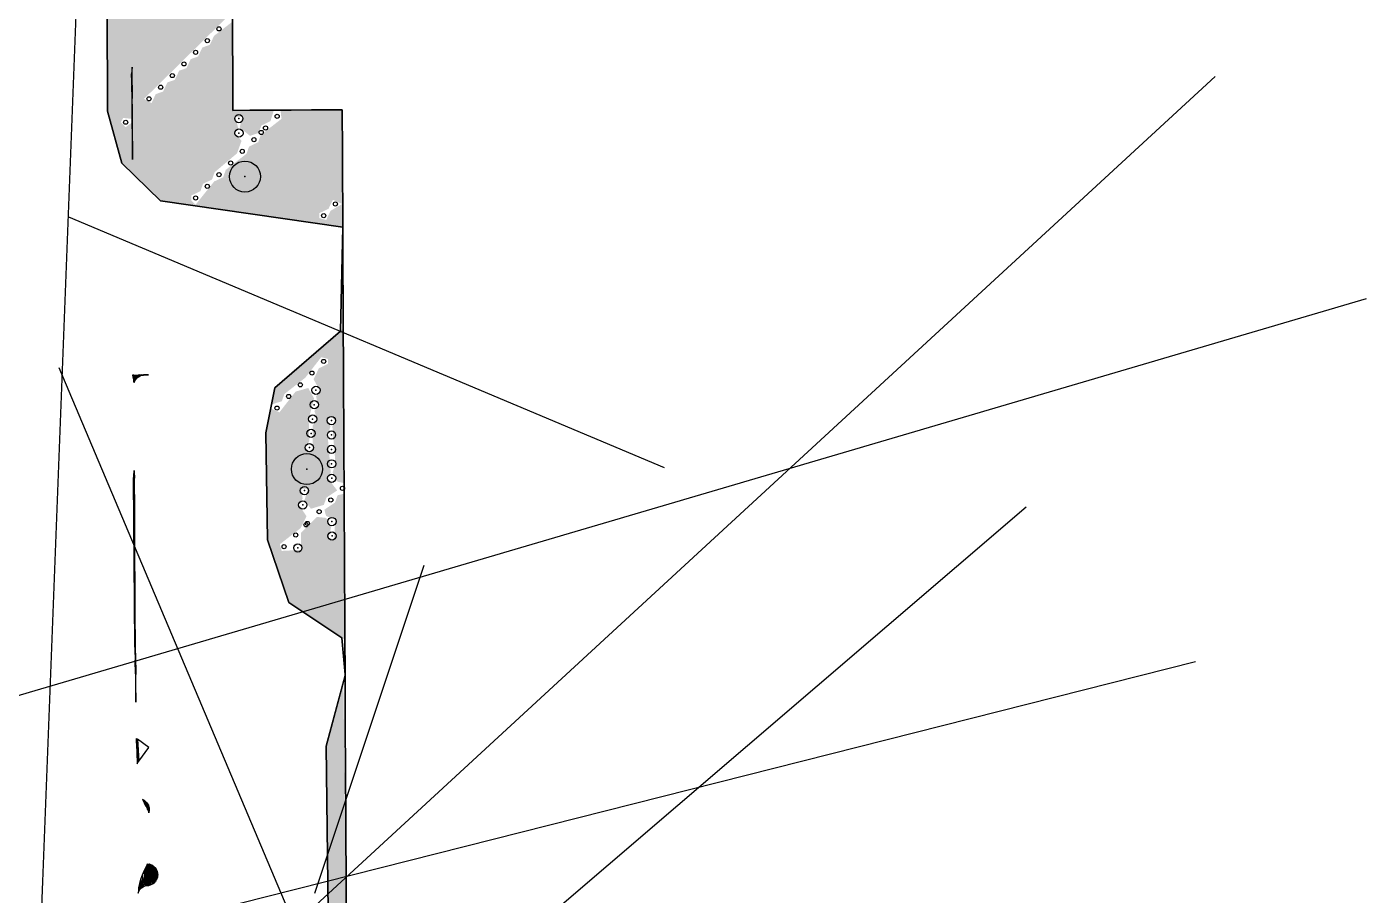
# Model space of a CAD drawing. Header units: metres. Extents: x 4 to 261, y 19 to 641.
# Drawn here: x 125.4 to 255.3, y 321.3 to 405.6 of the extents above; entities that cross this region are included whole.
import ezdxf

# ---------------------------------------------------------------- set-up
doc = ezdxf.new("R2010")
doc.units = ezdxf.units.M
for name, color, linetype in [('BOUNDARY', 7, 'Continuous'), ('ELECTR_CABLE', 7, 'Continuous'), ('ELECTR_CABLE_COMM', 7, 'Continuous'), ('NEW_BUSH', 3, 'Continuous'), ('NEW_LAWN', 82, 'Continuous'), ('NEW_TREE', 3, 'Continuous'), ('OVERHEAD_POWER_LINE', 7, 'Continuous'), ('ROAD', 7, 'Continuous'), ('SEWER', 7, 'Continuous'), ('SIDEWALK_PATH', 7, 'Continuous'), ('TREE', 7, 'Continuous'), ('WATER_PIPELINE', 7, 'Continuous')]:
    doc.layers.add(name, color=color, linetype=linetype)

# ---------------------------------------------------------------- blocks, each defined once
blk = doc.blocks.new('ДЕРЕН_FLAVIRAMEA')
blk.add_circle((0, 0), 0.2)
blk = doc.blocks.new('ДЕРЕН_SIBIRICA')
blk.add_circle((0, 0), 0.2)
blk = doc.blocks.new('СПИРЕЯ_СЕРАЯ')
blk.add_circle((0, 0), 0.2)
blk = doc.blocks.new('BEREZA')
blk.add_circle((0, 0), 0.2)
blk = doc.blocks.new('МИСКАНТУС_КИТАЙСКИЙ')
blk.add_circle((0, 0), 0.2)

msp = doc.modelspace()

# ---------------------------------------------------------------- hatches: boundary and pattern name
at = {"layer": 'NEW_LAWN'}
h = msp.add_hatch(color=82, dxfattribs=at)
h.paths.add_polyline_path([(132.97, 477.37), (134.32, 482.41), (137.64, 485.72), (145.12, 484.93), (145.14, 477.55), (143.89, 477.48), (143.73, 479.46), (144.02, 480), (143.46, 480.33), (143.27, 478.6), (143.56, 477.74), (143.27, 477.2), (143.54, 476.37), (143.17, 475.42), (142.46, 475.18), (142.04, 474.29), (141.33, 474.04), (140.91, 473.16), (140.2, 472.91), (139.77, 472.03), (139.07, 471.78), (138.64, 470.9), (137.94, 470.65), (137.51, 469.77), (136.57, 469.1), (138.06, 468.27), (138.19, 467.18), (137.51, 465.14), (138.08, 464.81), (138.38, 467.22), (138.79, 467.89), (138.65, 468.6), (139.06, 469.26), (138.65, 469.92), (138.84, 470.7), (139.55, 470.95), (139.97, 471.83), (140.68, 472.08), (141.1, 472.97), (141.81, 473.21), (142.23, 474.1), (142.93, 474.33), (143.37, 475.23), (145.15, 476.59), (145.3, 421.15), (143.6, 419.74), (143.35, 419.04), (142.47, 418.61), (142.22, 417.9), (141.33, 417.48), (141.08, 416.77), (140.2, 416.35), (139.95, 415.64), (139.07, 415.22), (138.82, 414.51), (137.74, 414.24), (137.01, 414.87), (136.89, 415.75), (136.32, 415.42), (136.91, 414.68), (136.81, 412.47), (137.72, 412.06), (139.01, 409.49), (138.99, 408.74), (139.51, 408.61), (139.65, 409.12), (139.11, 409.68), (138.6, 411.72), (137.85, 412.11), (137.73, 412.91), (139.9, 414.74), (140.15, 415.44), (141.03, 415.87), (141.28, 416.58), (142.16, 417), (142.41, 417.71), (143.3, 418.13), (143.55, 418.84), (144.43, 419.26), (144.68, 419.97), (145.3, 420.12), (145.34, 407.03), (136.76, 398.59), (137.48, 398.17), (137.9, 399.05), (138.61, 399.3), (139.03, 400.19), (139.74, 400.43), (140.17, 401.32), (140.87, 401.57), (141.3, 402.45), (142, 402.7), (142.43, 403.58), (143.14, 403.83), (143.56, 404.71), (145.34, 406.08), (145.36, 397.46), (149.36, 397.49), (149.02, 396.42), (148.14, 396), (147.89, 395.29), (147.04, 395), (146.05, 395.81), (146.29, 396.86), (145.63, 396.86), (145.88, 395.81), (145.59, 395.27), (146.22, 394.51), (145.78, 393.3), (143.61, 391.47), (143.36, 390.77), (142.48, 390.34), (142.23, 389.63), (141.35, 389.21), (141.35, 388.73), (141.76, 388.32), (143.56, 390.57), (144.44, 390.99), (144.69, 391.7), (146.7, 393.26), (146.95, 393.96), (147.84, 394.39), (148.09, 395.09), (150.1, 396.65), (150, 397.49), (155.99, 397.52), (156.05, 386.15), (138.35, 388.69), (134.6, 392.35), (133.22, 397.39), (133.18, 409.32), (134.07, 408.91), (134.49, 409.79), (135.96, 410.38), (136.18, 409.08), (136.52, 409.88), (136.33, 411.28), (136.36, 410.59), (135.6, 411.01), (135.6, 410.47), (134.72, 410.87), (134.3, 409.98), (133.18, 409.33), (133.05, 451.25), (133.89, 451.15), (134.32, 452.03), (135.43, 452.69), (135.46, 450.42), (135.38, 475.15), (135.12, 474.56), (135.34, 467.17), (134.54, 467.26), (134.12, 466.37), (133.01, 465.72)])
h.paths.add_polyline_path([(155.98, 388.39), (155.09, 388.8), (154.66, 387.92), (153.78, 387.5), (153.78, 387.02), (154.43, 386.84), (154.86, 387.73)], flags=16)
h.paths.add_polyline_path([(136.12, 456.56), (136.67, 456.73), (136.54, 457.6), (137.74, 462.39), (137.36, 462.77), (136.98, 462.39), (137.13, 461.68), (136.72, 461.01)], flags=16)
h.paths.add_polyline_path([(135.59, 411.38), (135.56, 415.6), (135.55, 420.17), (135.56, 416.6)], flags=16)
h.paths.add_polyline_path([(135.55, 420.17), (135.61, 425.05), (136.32, 425.3), (136.74, 426.18), (137.45, 426.43), (137.87, 427.31), (138.58, 427.56), (139, 428.44), (139.71, 428.69), (140.14, 429.57), (140.84, 429.82), (141.27, 430.7), (141.97, 430.95), (142.4, 431.83), (143.11, 432.08), (143.53, 432.97), (144.48, 433.63), (143.76, 434.04), (142.2, 432.03), (141.32, 431.61), (141.07, 430.9), (139.06, 429.34), (138.81, 428.64), (136.79, 427.08), (136.54, 426.37), (135.53, 426.04), (135.49, 440.06), (135.51, 425.41), (134.47, 424.58), (134.71, 424.16), (135.52, 424.25)], flags=16)
h.paths.add_polyline_path([(135.64, 392.71), (135.58, 399.57), (135.62, 401.67), (135.55, 401.03), (135.6, 396.64), (134.74, 396.74), (134.5, 396.32), (134.98, 395.85), (135.6, 396.3)], flags=16)
h.paths.add_polyline_path([(134.28, 481.14), (135.04, 480.58), (135.46, 481.47), (136.17, 481.71), (137.72, 483.73), (138.61, 484.15), (138.61, 484.63), (137.95, 484.81), (137.53, 483.92), (136.82, 483.68), (136.4, 482.79)], flags=16)
h.paths.add_polyline_path([(142.61, 447.04), (140.17, 444.6), (140.35, 443.95), (140.83, 443.95), (142.38, 445.96), (143.15, 446.08), (143.52, 447.09), (144.4, 447.52), (144.4, 448), (143.74, 448.17), (143.32, 447.29)], flags=16)
h.paths.add_polyline_path([(143.44, 445.29), (143.55, 444.67), (144.07, 444.81), (143.93, 445.33)], flags=16)
h.paths.add_polyline_path([(143.72, 451.62), (144.1, 452), (143.72, 452.38), (143.34, 452)], flags=16)
h.paths.add_polyline_path([(143.71, 455.82), (144.09, 456.2), (143.71, 456.58), (143.33, 456.2)], flags=16)
h.paths.add_polyline_path([(139.07, 457.64), (136.63, 455.2), (136.81, 454.55), (137.28, 454.55), (137.71, 455.43), (138.42, 455.68), (138.84, 456.56), (139.55, 456.81), (139.97, 457.69), (140.68, 457.94), (142.5, 460.11), (143.33, 460), (143.37, 458.81), (144.03, 458.81), (144.03, 460.59), (142.42, 461.26), (141.98, 462.67), (141.28, 462.67), (140.93, 462.07), (141.28, 461.46), (142.06, 461.17), (142.04, 460.15), (141.33, 459.9), (140.91, 459.02), (140.2, 458.77), (139.77, 457.89)], flags=16)
h.paths.add_polyline_path([(144.06, 467.4), (143.76, 467.95), (144, 468.99), (143.49, 469.13), (143.3, 467.4), (143.59, 466.54), (143.3, 466), (143.6, 465.14), (143.31, 464.6), (143.69, 464.22), (144.07, 464.6), (143.77, 465.15)], flags=16)
h.paths.add_polyline_path([(143.34, 473.19), (143.47, 472.67), (143.99, 472.81), (143.85, 473.33)], flags=16)
h.paths.add_polyline_path([(139.41, 463.76), (139.97, 463.85), (139.84, 464.37), (139.32, 464.23)], flags=16)
msp.add_hatch(color=82, dxfattribs=at).paths.add_polyline_path([(150.11, 354.72), (152.01, 354.82), (151.99, 356.46), (153.55, 358.02), (154.43, 357.92), (154.91, 357.02), (154.67, 355.98), (155.19, 355.84), (155.32, 357.76), (154.42, 358.11), (154.26, 358.72), (155.29, 359.42), (155.54, 360.12), (156.17, 360.28), (156.24, 346.1), (150.81, 349.71), (148.73, 355.79), (148.59, 366.18), (149.05, 368.54), (149.9, 368.17), (151.46, 370.18), (152.69, 370.53), (153.26, 369.53), (152.74, 367.52), (152.79, 365.36), (152.42, 364.74), (152.8, 364.36), (153.12, 364.55), (153.13, 366.9), (153.55, 367.48), (153.29, 368.29), (153.65, 368.91), (153.45, 369.69), (153.81, 370.31), (153.21, 371.37), (153.72, 372.44), (154.6, 372.87), (154.6, 373.35), (153.95, 373.52), (152.39, 371.51), (150.38, 369.95), (150.13, 369.25), (149.12, 368.92), (149.44, 370.56), (156.09, 376.3), (156.17, 361.29), (155.52, 361.45), (155.05, 362.32), (155.34, 363.17), (155.03, 366.83), (155.32, 367.37), (154.94, 367.75), (154.51, 367.41), (154.86, 366.82), (154.57, 365.97), (154.88, 362.31), (154.59, 361.77), (155.5, 360.59), (154.46, 359.9), (154.21, 359.19), (152.95, 358.81), (152.33, 359.64), (152.65, 360.76), (151.99, 360.76), (152.15, 359.8), (151.78, 359.18), (152.53, 358.08), (151.95, 356.93), (149.94, 355.37)])
h = msp.add_hatch(color=82, dxfattribs=at)
h.paths.add_polyline_path([(149.29, 284.1), (150.23, 283.64), (152.05, 285.81), (152.81, 285.68), (153.03, 284.96), (153.55, 284.82), (153.69, 285.34), (152.88, 285.71), (152.76, 286.52), (154.99, 288.58), (154.27, 289), (152.72, 286.98), (150.71, 285.43), (150.46, 284.72), (149.37, 284.37), (150.76, 288.75), (154.94, 293.11), (154.42, 335.77), (156.1, 342.02), (156.39, 318.86), (155.86, 318.87), (155.62, 318.46), (155.86, 318.04), (156.39, 318.05), (156.72, 261.08), (157.56, 261.09), (157.98, 260.05), (165.11, 260.05), (165.11, 256.99), (164.61, 257.2), (164.26, 256.1), (163.55, 255.85), (163.12, 254.96), (162.42, 254.72), (161.99, 253.83), (161.05, 253.17), (161.53, 252.69), (162.19, 253.64), (163.33, 254.21), (164.4, 253.94), (164.3, 255.63), (165.11, 256.14), (165.09, 250.52), (154.04, 251.91), (150.35, 255.37), (148.83, 260.19), (148.85, 282.73)])
h.paths.add_polyline_path([(164.44, 257.81), (164.48, 258.33), (163.97, 258.47), (163.83, 257.95)], flags=16)
h.paths.add_polyline_path([(156.09, 275.36), (155.72, 276.77), (155.2, 276.91), (155.01, 275.13), (154.3, 274.89), (153.88, 274), (152.93, 273.34), (153.41, 272.86), (154.08, 273.81), (154.94, 273.8), (155.32, 273.23), (155.05, 270.98), (155.42, 270.6), (155.8, 270.98), (155.51, 271.53), (155.78, 273.78), (155.39, 274.74)], flags=16)
h.paths.add_polyline_path([(161.5, 257.66), (161.68, 258.33), (161.17, 258.47), (161.03, 257.95)], flags=16)
h.paths.add_polyline_path([(161.52, 257.1), (161.34, 256.43), (161.86, 256.29), (161.99, 256.81)], flags=16)
h.paths.add_polyline_path([(155.72, 283.58), (155.42, 284.13), (155.66, 285.17), (155.14, 285.31), (154.96, 283.58), (155.26, 282.72), (154.97, 282.18), (155.27, 281.32), (154.98, 280.78), (155.28, 279.92), (154.99, 279.38), (155.37, 279), (155.75, 279.38), (155.45, 279.93)], flags=16)
h.paths.add_polyline_path([(152.43, 280.98), (152.43, 278.84), (152.06, 278.21), (152.44, 277.83), (152.81, 278.21), (152.62, 278.96), (153.18, 280.98), (152.8, 281.36)], flags=16)
h.paths.add_polyline_path([(152.17, 258.61), (151.74, 257.73), (150.86, 257.3), (151.04, 256.65), (151.52, 256.65), (151.94, 257.53), (152.82, 257.95), (152.82, 258.43)], flags=16)

# ---------------------------------------------------------------- linework, layer by layer
at = {"layer": 'BOUNDARY'}
msp.add_lwpolyline([(156.38, 319.65), (156.38, 321.65), (156.36, 322.64), (156.36, 324.64), (156.35, 325.64), (156.35, 327.64), (156.33, 328.63), (156.33, 330.63), (156.32, 331.63), (156.32, 333.63), (156.3, 334.61), (156.29, 336.61), (156.29, 337.61), (156.27, 339.6), (156.27, 340.6), (156.26, 342.6), (156.26, 343.6), (156.24, 345.59), (156.24, 346.59), (156.23, 348.59), (156.23, 349.59), (156.21, 351.58), (156.21, 352.58), (156.21, 352.68), (156.21, 352.68), (156.2, 354.58), (156.2, 355.58), (156.18, 357.56), (156.18, 358.56), (156.17, 360.56), (156.17, 361.56), (156.15, 363.55), (156.15, 364.55), (156.14, 365.84), (156.14, 365.84), (156.14, 366.55), (156.14, 367.55), (156.12, 369.54), (156.12, 370.54), (156.11, 372.54), (156.11, 373.54), (156.09, 375.53), (156.09, 376.53), (156.08, 378.53), (156.08, 379.53), (156.06, 381.51), (156.06, 382.51), (156.05, 384.51), (156.05, 385.5), (156.04, 387.5), (156.04, 388.5), (156.02, 390.5), (156.02, 391.49), (156.01, 393.49), (156.01, 394.49), (155.99, 396.49), (155.99, 397.48), (155.99, 397.52), (155.99, 397.52), (154.02, 397.51), (153.02, 397.51), (151.03, 397.49), (150.03, 397.49), (148.03, 397.48), (147.03, 397.48), (145.36, 397.46), (145.36, 397.46), (145.36, 397.79), (145.36, 398.79), (145.36, 400.78), (145.36, 401.78), (145.34, 403.78), (145.34, 404.78), (145.34, 406.76)], dxfattribs=at)
at = {"layer": 'ELECTR_CABLE'}
for p, q in [((240.68, 400.77), (144.39, 312.02)), ((129.42, 387.14), (187.24, 362.83)), ((153.33, 321.51), (163.93, 353.35))]:
    msp.add_line(p, q, dxfattribs=at)
at = {"layer": 'ELECTR_CABLE_COMM'}
msp.add_line((222.35, 358.95), (117.13, 268.91), dxfattribs=at)
at = {"layer": 'GROUND'}
for points in [[(145.34, 406.76), (145.34, 404.78), (145.34, 403.78), (145.36, 401.78), (145.36, 400.78), (145.36, 398.79), (145.36, 397.79), (145.36, 397.46), (147.03, 397.48), (148.03, 397.48), (150.03, 397.49), (151.03, 397.49), (153.02, 397.51), (154.02, 397.51), (155.99, 397.52), (155.99, 397.48), (155.99, 396.49), (156.01, 394.49), (156.01, 393.49), (156.02, 391.49), (156.02, 390.5), (156.04, 388.5), (156.04, 387.5), (156.05, 385.5), (156.05, 384.51), (156.06, 382.51), (156.06, 381.51), (156.08, 379.53), (156.08, 378.53), (156.09, 376.53), (156.09, 375.53), (156.11, 373.54), (156.11, 372.54), (156.12, 370.54), (156.12, 369.54), (156.14, 367.55), (156.14, 366.55), (156.14, 365.84), (156.15, 364.55), (156.15, 363.55), (156.17, 361.56), (156.17, 360.56), (156.18, 358.56), (156.18, 357.56), (156.2, 355.58), (156.2, 354.58), (156.21, 352.68), (156.21, 352.58), (156.21, 351.58), (156.23, 349.59), (156.23, 348.59), (156.24, 346.59), (156.24, 345.59), (156.26, 343.6), (156.26, 342.73), (155.95, 346.3), (150.81, 349.72), (148.73, 355.79), (148.59, 366.18), (149.44, 370.56), (155.82, 376.06), (156.04, 386.15), (138.35, 388.69), (134.6, 392.35), (133.22, 397.39), (132.97, 477.37)], [(154.94, 293.11), (154.42, 335.77), (156.26, 342.62), (156.26, 342.6), (156.27, 340.6), (156.27, 339.6), (156.29, 337.61), (156.29, 336.61), (156.3, 334.61), (156.32, 333.63), (156.32, 331.63), (156.33, 330.63), (156.33, 328.63), (156.35, 327.64), (156.35, 325.64), (156.36, 324.64), (156.36, 322.64), (156.38, 321.65), (156.38, 319.65)]]:
    msp.add_lwpolyline(points, dxfattribs=at)
at = {"layer": 'NEW_BUSH'}
for centre in [(145.96, 396.67), (145.97, 395.27), (153.44, 370.31), (153.28, 368.91), (153.12, 367.52), (152.96, 366.13), (154.94, 367.37), (154.95, 365.97), (152.8, 364.74), (154.95, 364.57), (154.96, 363.17), (154.97, 361.77), (152.32, 360.57), (152.16, 359.18), (154.99, 357.57), (155, 356.17), (151.68, 355.01)]:
    msp.add_circle(centre, 0.4, dxfattribs=at)
for p in [(145.96, 396.67), (145.97, 395.27), (153.44, 370.31), (153.28, 368.91), (153.12, 367.52), (154.94, 367.37), (152.96, 366.13), (154.95, 365.97), (152.8, 364.74), (154.95, 364.57), (154.96, 363.17), (154.97, 361.77), (152.32, 360.57), (152.16, 359.18), (154.99, 357.57), (155, 356.17), (151.68, 355.01)]:
    msp.add_point(p, dxfattribs=at)
at = {"layer": 'NEW_TREE'}
for centre in [(146.55, 391.05), (152.56, 362.66)]:
    msp.add_circle(centre, 1.5, dxfattribs=at)
for p in [(146.55, 391.05), (152.56, 362.66)]:
    msp.add_point(p, dxfattribs=at)
at = {"layer": 'OVERHEAD_POWER_LINE'}
msp.add_line((238.79, 343.94), (119.69, 313.85), dxfattribs=at)
at = {"layer": 'ROAD'}
msp.add_lwpolyline([(132.97, 477.37), (133.22, 397.39), (134.6, 392.35), (138.35, 388.69), (156.04, 386.15), (155.82, 376.06), (149.44, 370.56), (148.59, 366.18), (148.73, 355.79), (150.81, 349.72), (155.95, 346.3), (156.27, 342.65), (154.42, 335.77), (154.94, 293.11), (150.76, 288.76), (148.85, 282.73), (148.83, 260.19), (150.35, 255.37), (154.03, 251.91), (164.79, 250.55), (165.15, 235.01)], dxfattribs=at)
at = {"layer": 'SEWER'}
msp.add_line((126.34, 307.09), (131.64, 444.29), dxfattribs=at)
at = {"layer": 'SIDEWALK_PATH'}
for points in [[(135.62, 401.67), (135.55, 401.03), (135.55, 401.03), (135.62, 399.57), (135.62, 399.57), (135.62, 401.67)], [(135.62, 399.57), (135.55, 401.03), (135.55, 401.03), (135.56, 399.89), (135.56, 399.89), (135.62, 399.57)], [(135.62, 399.57), (135.62, 398.63), (135.62, 398.63), (135.56, 399.89), (135.56, 399.89), (135.62, 399.57), (135.62, 398.63), (135.56, 399.89), (135.56, 399.89), (135.64, 392.71), (135.64, 392.71), (135.62, 398.63)], [(135.79, 371.06), (135.76, 371.17), (135.76, 371.17), (135.73, 371.79), (135.73, 371.79), (135.79, 371.06), (135.76, 371.17), (135.73, 371.79), (135.73, 371.79), (135.65, 371.78), (135.65, 371.78), (135.76, 371.17)], [(135.79, 371.06), (135.76, 371.79), (135.76, 371.79), (135.73, 371.79), (135.73, 371.79), (135.79, 371.06)], [(135.83, 371.79), (135.86, 371.23), (135.86, 371.23), (135.76, 371.79), (135.76, 371.79), (135.83, 371.79), (135.86, 371.23), (135.76, 371.79), (135.76, 371.79), (135.79, 371.06), (135.79, 371.06), (135.86, 371.23)], [(135.92, 371.79), (135.95, 371.37), (135.95, 371.37), (135.83, 371.79), (135.83, 371.79), (135.92, 371.79), (135.95, 371.37), (135.83, 371.79), (135.83, 371.79), (135.86, 371.23), (135.86, 371.23), (135.95, 371.37)], [(136.06, 371.79), (136.07, 371.51), (136.07, 371.51), (135.92, 371.79), (135.92, 371.79), (136.06, 371.79), (136.07, 371.51), (135.92, 371.79), (135.92, 371.79), (135.95, 371.37), (135.95, 371.37), (136.07, 371.51)], [(136.21, 371.81), (136.21, 371.63), (136.21, 371.63), (136.06, 371.79), (136.06, 371.79), (136.21, 371.81), (136.21, 371.63), (136.06, 371.79), (136.06, 371.79), (136.07, 371.51), (136.07, 371.51), (136.21, 371.63)], [(136.36, 371.81), (136.37, 371.7), (136.37, 371.7), (136.21, 371.81), (136.21, 371.81), (136.36, 371.81), (136.37, 371.7), (136.21, 371.81), (136.21, 371.81), (136.21, 371.63), (136.21, 371.63), (136.37, 371.7)], [(136.53, 371.81), (136.53, 371.76), (136.53, 371.76), (136.36, 371.81), (136.36, 371.81), (136.53, 371.81), (136.53, 371.76), (136.36, 371.81), (136.36, 371.81), (136.37, 371.7), (136.37, 371.7), (136.53, 371.76)], [(136.71, 371.82), (136.71, 371.79), (136.71, 371.79), (136.53, 371.81), (136.53, 371.81), (136.71, 371.82), (136.71, 371.79), (136.53, 371.81), (136.53, 371.81), (136.53, 371.76), (136.53, 371.76), (136.71, 371.79)], [(137.18, 371.82), (136.71, 371.82), (136.71, 371.82), (136.71, 371.79), (136.71, 371.79), (137.18, 371.82)], [(135.79, 362.42), (135.82, 361.79), (135.82, 361.79), (135.74, 361.67), (135.74, 361.67), (135.79, 362.42), (135.82, 361.79), (135.74, 361.67), (135.74, 361.67), (135.83, 359.89), (135.83, 359.89), (135.82, 361.79)], [(135.74, 361.67), (135.83, 359.89), (135.83, 359.89), (135.88, 345.6), (135.88, 345.6), (135.74, 361.67), (135.83, 359.89), (135.88, 345.6), (135.88, 345.6), (135.94, 344.56), (135.94, 344.56), (135.83, 359.89)], [(135.8, 362.51), (135.79, 362.42), (135.79, 362.42), (135.82, 361.79), (135.82, 361.79), (135.8, 362.51)], [(135.94, 344.56), (135.88, 345.6), (135.88, 345.6), (135.91, 343.71), (135.91, 343.71), (135.94, 344.56)], [(135.94, 344.56), (135.95, 342.74), (135.95, 342.74), (135.91, 343.71), (135.91, 343.71), (135.94, 344.56), (135.95, 342.74), (135.91, 343.71), (135.91, 343.71), (135.97, 340.03), (135.97, 340.03), (135.95, 342.74)], [(136.13, 336.45), (136.24, 334.33), (136.24, 334.33), (136.04, 336.51), (136.04, 336.51), (136.13, 336.45), (136.24, 334.33), (136.04, 336.51), (136.04, 336.51), (136.15, 334.21), (136.15, 334.21), (136.24, 334.33)], [(136.15, 334.21), (136.04, 336.51), (136.04, 336.51), (136.04, 336.33), (136.04, 336.33), (136.15, 334.21)], [(136.15, 334.21), (136.15, 334.2), (136.15, 334.2), (136.04, 336.33), (136.04, 336.33), (136.15, 334.21), (136.15, 334.2), (136.04, 336.33), (136.04, 336.33), (136.09, 334.06), (136.09, 334.06), (136.15, 334.2)], [(137.21, 335.63), (136.13, 336.45), (136.13, 336.45), (136.24, 334.33), (136.24, 334.33), (137.21, 335.63)], [(136.97, 329.91), (136.8, 330.22), (136.8, 330.22), (136.79, 330.49), (136.79, 330.49), (136.97, 329.91), (136.8, 330.22), (136.79, 330.49), (136.79, 330.49), (136.62, 330.58), (136.62, 330.58), (136.8, 330.22)], [(136.97, 329.91), (136.94, 330.37), (136.94, 330.37), (136.79, 330.49), (136.79, 330.49), (136.97, 329.91)], [(137, 330.31), (137.03, 329.81), (137.03, 329.81), (136.94, 330.37), (136.94, 330.37), (137, 330.31), (137.03, 329.81), (136.94, 330.37), (136.94, 330.37), (136.97, 329.91), (136.97, 329.91), (137.03, 329.81)], [(137.07, 330.22), (137.1, 329.61), (137.1, 329.61), (137, 330.31), (137, 330.31), (137.07, 330.22), (137.1, 329.61), (137, 330.31), (137, 330.31), (137.03, 329.81), (137.03, 329.81), (137.1, 329.61)], [(137.18, 330.06), (137.21, 329.37), (137.21, 329.37), (137.07, 330.22), (137.07, 330.22), (137.18, 330.06), (137.21, 329.37), (137.07, 330.22), (137.07, 330.22), (137.1, 329.61), (137.1, 329.61), (137.21, 329.37)], [(137.19, 329.98), (137.24, 329.31), (137.24, 329.31), (137.18, 330.06), (137.18, 330.06), (137.19, 329.98), (137.24, 329.31), (137.18, 330.06), (137.18, 330.06), (137.21, 329.37), (137.21, 329.37), (137.24, 329.31)], [(137.24, 329.88), (137.27, 329.45), (137.27, 329.45), (137.19, 329.98), (137.19, 329.98), (137.24, 329.88), (137.27, 329.45), (137.19, 329.98), (137.19, 329.98), (137.24, 329.31), (137.24, 329.31), (137.27, 329.45)], [(137.25, 329.78), (137.27, 329.51), (137.27, 329.51), (137.24, 329.88), (137.24, 329.88), (137.25, 329.78), (137.27, 329.51), (137.24, 329.88), (137.24, 329.88), (137.27, 329.45), (137.27, 329.45), (137.27, 329.51)], [(137.27, 329.69), (137.25, 329.78), (137.25, 329.78), (137.27, 329.51), (137.27, 329.51), (137.27, 329.69)], [(136.79, 323.73), (136.86, 322.21), (136.86, 322.21), (136.62, 323.27), (136.62, 323.27), (136.79, 323.73), (136.86, 322.21), (136.62, 323.27), (136.62, 323.27), (136.68, 322.13), (136.68, 322.13), (136.86, 322.21)], [(136.92, 323.98), (137.01, 322.25), (137.01, 322.25), (136.79, 323.73), (136.79, 323.73), (136.92, 323.98), (137.01, 322.25), (136.79, 323.73), (136.79, 323.73), (136.86, 322.21), (136.86, 322.21), (137.01, 322.25), (136.79, 323.73), (136.86, 322.21), (136.86, 322.21), (136.79, 323.73), (136.86, 322.21), (136.79, 323.73), (136.79, 323.73), (136.86, 322.21)], [(137.06, 324.24), (137.15, 322.26), (137.15, 322.26), (136.92, 323.98), (136.92, 323.98), (137.06, 324.24), (137.15, 322.26), (136.92, 323.98), (136.92, 323.98), (137.01, 322.25), (137.01, 322.25), (137.15, 322.26)], [(137.1, 324.34), (137.21, 322.26), (137.21, 322.26), (137.06, 324.24), (137.06, 324.24), (137.1, 324.34), (137.21, 322.26), (137.06, 324.24), (137.06, 324.24), (137.15, 322.26), (137.15, 322.26), (137.21, 322.26)], [(137.18, 324.33), (137.28, 322.28), (137.28, 322.28), (137.1, 324.34), (137.1, 324.34), (137.18, 324.33), (137.28, 322.28), (137.1, 324.34), (137.1, 324.34), (137.21, 322.26), (137.21, 322.26), (137.28, 322.28)], [(137.3, 324.31), (137.4, 322.31), (137.4, 322.31), (137.18, 324.33), (137.18, 324.33), (137.3, 324.31), (137.4, 322.31), (137.18, 324.33), (137.18, 324.33), (137.28, 322.28), (137.28, 322.28), (137.4, 322.31)], [(137.3, 324.31), (137.3, 324.31), (137.3, 324.31), (137.4, 322.31), (137.4, 322.31), (137.3, 324.31), (137.3, 324.31), (137.4, 322.31), (137.4, 322.31), (137.31, 324.31), (137.31, 324.31), (137.3, 324.31)], [(137.49, 324.24), (137.58, 322.4), (137.58, 322.4), (137.31, 324.31), (137.31, 324.31), (137.49, 324.24), (137.58, 322.4), (137.31, 324.31), (137.31, 324.31), (137.4, 322.31), (137.4, 322.31), (137.58, 322.4)], [(137.51, 324.24), (137.59, 322.4), (137.59, 322.4), (137.49, 324.24), (137.49, 324.24), (137.51, 324.24), (137.59, 322.4), (137.49, 324.24), (137.49, 324.24), (137.58, 322.4), (137.58, 322.4), (137.59, 322.4)], [(137.67, 324.13), (137.74, 322.52), (137.74, 322.52), (137.51, 324.24), (137.51, 324.24), (137.67, 324.13), (137.74, 322.52), (137.51, 324.24), (137.51, 324.24), (137.59, 322.4), (137.59, 322.4), (137.74, 322.52)], [(137.82, 324), (137.88, 322.67), (137.88, 322.67), (137.67, 324.13), (137.67, 324.13), (137.82, 324), (137.88, 322.67), (137.67, 324.13), (137.67, 324.13), (137.76, 322.52), (137.76, 322.52), (137.88, 322.67), (137.67, 324.13), (137.76, 322.52), (137.76, 322.52), (137.74, 322.52), (137.74, 322.52), (137.67, 324.13)], [(137.94, 323.83), (137.98, 322.85), (137.98, 322.85), (137.82, 324), (137.82, 324), (137.94, 323.83), (137.98, 322.85), (137.82, 324), (137.82, 324), (137.89, 322.68), (137.89, 322.68), (137.98, 322.85), (137.82, 324), (137.89, 322.68), (137.89, 322.68), (137.88, 322.67), (137.88, 322.67), (137.82, 324)], [(137.94, 323.82), (138, 322.85), (138, 322.85), (137.94, 323.83), (137.94, 323.83), (137.94, 323.82), (138, 322.85), (137.94, 323.83), (137.94, 323.83), (137.98, 322.85), (137.98, 322.85), (138, 322.85)], [(138.03, 323.64), (138.06, 323.04), (138.06, 323.04), (137.94, 323.82), (137.94, 323.82), (138.03, 323.64), (138.06, 323.04), (137.94, 323.82), (137.94, 323.82), (138, 322.85), (138, 322.85), (138.06, 323.04)], [(138.07, 323.44), (138.09, 323.24), (138.09, 323.24), (138.03, 323.64), (138.03, 323.64), (138.07, 323.44), (138.09, 323.24), (138.03, 323.64), (138.03, 323.64), (138.06, 323.04), (138.06, 323.04), (138.09, 323.24), (138.03, 323.64), (138.06, 323.04), (138.06, 323.04), (138.03, 323.64), (138.06, 323.04), (138.03, 323.64), (138.03, 323.64), (138.06, 323.04)], [(136.34, 322.44), (136.37, 321.88), (136.37, 321.88), (136.24, 322.04), (136.24, 322.04), (136.34, 322.44), (136.37, 321.88), (136.24, 322.04), (136.24, 322.04), (136.27, 321.73), (136.27, 321.73), (136.37, 321.88)], [(136.39, 322.61), (136.42, 321.92), (136.42, 321.92), (136.34, 322.44), (136.34, 322.44), (136.39, 322.61), (136.42, 321.92), (136.34, 322.44), (136.34, 322.44), (136.37, 321.88), (136.37, 321.88), (136.42, 321.92)], [(136.46, 322.85), (136.5, 322.01), (136.5, 322.01), (136.39, 322.61), (136.39, 322.61), (136.46, 322.85), (136.5, 322.01), (136.39, 322.61), (136.39, 322.61), (136.42, 321.92), (136.42, 321.92), (136.5, 322.01)], [(136.62, 323.27), (136.68, 322.13), (136.68, 322.13), (136.46, 322.85), (136.46, 322.85), (136.62, 323.27), (136.68, 322.13), (136.46, 322.85), (136.46, 322.85), (136.5, 322.01), (136.5, 322.01), (136.68, 322.13)], [(136.27, 321.73), (136.25, 321.71), (136.25, 321.71), (136.24, 322), (136.24, 322), (136.27, 321.73), (136.25, 321.71), (136.24, 322), (136.24, 322), (136.18, 321.52), (136.18, 321.52), (136.25, 321.71)], [(136.27, 321.73), (136.24, 322.04), (136.24, 322.04), (136.24, 322), (136.24, 322), (136.27, 321.73)]]:
    msp.add_lwpolyline(points, close=True, dxfattribs=at)
at = {"layer": 'WATER_PIPELINE'}
for p, q in [((255.34, 379.19), (121.05, 339.63)), ((174.76, 263.14), (128.52, 372.49))]:
    msp.add_line(p, q, dxfattribs=at)

# ---------------------------------------------------------------- block references
at = {"layer": 'BUSH'}
for name, p in [('ДЕРЕН_FLAVIRAMEA', (144.03, 405.38)), ('ДЕРЕН_FLAVIRAMEA', (142.9, 404.24)), ('ДЕРЕН_FLAVIRAMEA', (141.76, 403.11)), ('МИСКАНТУС_КИТАЙСКИЙ', (140.63, 401.98)), ('МИСКАНТУС_КИТАЙСКИЙ', (139.5, 400.85)), ('МИСКАНТУС_КИТАЙСКИЙ', (138.37, 399.72)), ('МИСКАНТУС_КИТАЙСКИЙ', (137.24, 398.59)), ('СПИРЕЯ_СЕРАЯ', (134.98, 396.32)), ('СПИРЕЯ_СЕРАЯ', (149.68, 396.89)), ('ДЕРЕН_SIBIRICA', (148.55, 395.76)), ('ДЕРЕН_SIBIRICA', (147.42, 394.63)), ('ДЕРЕН_SIBIRICA', (145.16, 392.36)), ('ДЕРЕН_SIBIRICA', (146.29, 393.5)), ('ДЕРЕН_FLAVIRAMEA', (144.03, 391.23)), ('ДЕРЕН_FLAVIRAMEA', (142.9, 390.1)), ('ДЕРЕН_FLAVIRAMEA', (141.76, 388.97)), ('СПИРЕЯ_СЕРАЯ', (155.33, 388.39)), ('СПИРЕЯ_СЕРАЯ', (154.19, 387.26)), ('ДЕРЕН_SIBIRICA', (154.19, 373.11)), ('ДЕРЕН_SIBIRICA', (153.05, 371.98)), ('ДЕРЕН_SIBIRICA', (151.92, 370.84)), ('ДЕРЕН_FLAVIRAMEA', (150.79, 369.71)), ('ДЕРЕН_FLAVIRAMEA', (149.66, 368.58)), ('СПИРЕЯ_СЕРАЯ', (156.01, 360.79)), ('ДЕРЕН_SIBIRICA', (153.75, 358.53)), ('ДЕРЕН_SIBIRICA', (154.88, 359.66)), ('ДЕРЕН_SIBIRICA', (152.61, 357.39)), ('ДЕРЕН_SIBIRICA', (151.48, 356.26)), ('ДЕРЕН_FLAVIRAMEA', (150.35, 355.13))]:
    msp.add_blockref(name, p, dxfattribs=at)
at = {"layer": 'TREE'}
for p in [(148.13, 395.33), (152.47, 357.25)]:
    msp.add_blockref('BEREZA', p, dxfattribs=at)

doc.saveas('drawing.dxf')
